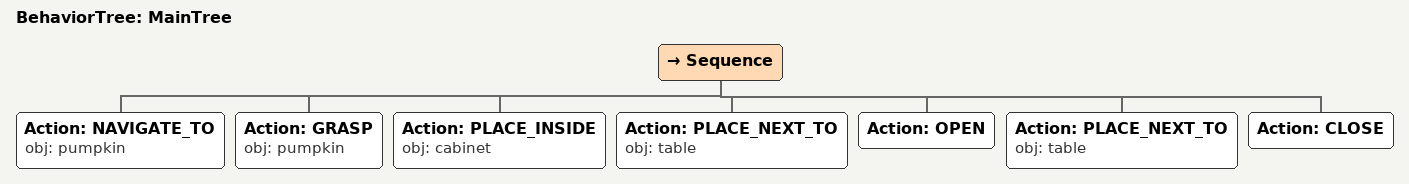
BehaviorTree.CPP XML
<root main_tree_to_execute="MainTree">
  <BehaviorTree ID="MainTree">
    <Sequence>
      <!-- Navigate to pumpkin -->
      <Action ID="NAVIGATE_TO" obj="pumpkin" />
      <!-- Grasp pumpkin -->
      <Action ID="GRASP" obj="pumpkin" />
      <!-- Place inside cabinet -->
      <Action ID="PLACE_INSIDE" obj="cabinet" />
      <!-- Place next to table -->
      <Action ID="PLACE_NEXT_TO" obj="table" />
      <!-- Open cabinet -->
      <Action ID="OPEN" />
      <!-- Place next to table -->
      <Action ID="PLACE_NEXT_TO" obj="table" />
      <!-- Close cabinet -->
      <Action ID="CLOSE" />
    </Sequence>
  </BehaviorTree>
</root>
